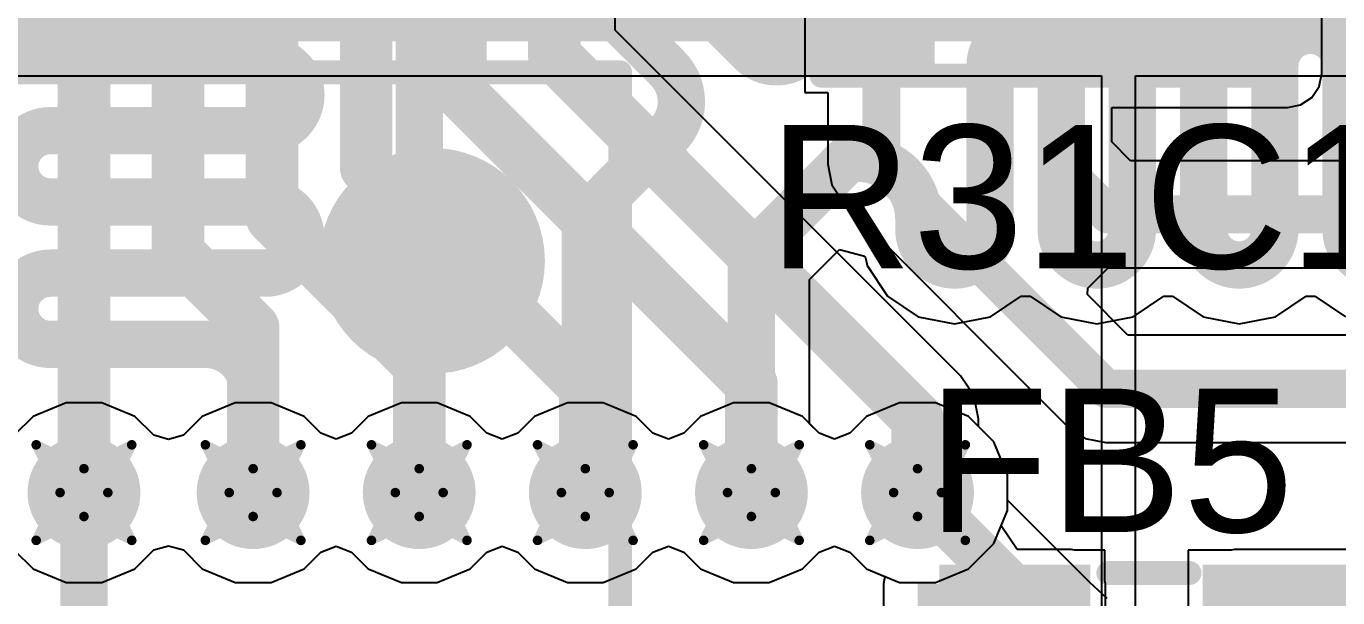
# Model space of a CAD drawing. Header units: inches. Extents: x -3 to 289, y -11 to 89.
# Drawn here: x 77.92 to 84.89, y 28.95 to 31.98 of the extents above; entities that cross this region are included whole.
import ezdxf

# ---------------------------------------------------------------- set-up
doc = ezdxf.new("R2010")
doc.units = ezdxf.units.IN
for name, color, linetype in [('Bottom Layer', 5, 'Continuous'), ('Drill Drawing', 1, 'Continuous'), ('Layer 1', 16, 'Continuous'), ('Layer 2', 76, 'Continuous'), ('Top Layer', 1, 'Continuous'), ('Top Overlay', 2, 'Continuous'), ('Top Paste', 8, 'Continuous'), ('Top Solder', 216, 'Continuous'), ('Via Holes', 16, 'Continuous')]:
    doc.layers.add(name, color=color, linetype=linetype)
doc.styles.add('Arial', font='', dxfattribs={"height": 0.2})
doc.styles.get('Arial').set_extended_font_data('Arial')

# ---------------------------------------------------------------- blocks, each defined once
blk = doc.blocks.new('48_TSOP_I_9')
at = {"layer": 'Top Overlay', "const_width": 0.127}
for points in [[(8.35, 6.1), (-8.35, 6.1)], [(-8.35, -6.1), (-8.35, 6.1)]]:
    blk.add_lwpolyline(points, dxfattribs=at)
at = {"layer": 'Top Overlay'}
for points, const_width in [([(-8.3818, 6.1, 1), (-8.3183, 6.1, 1)], 0.0635), ([(-8.3818, 6.1, 1), (-8.3183, 6.1, 1)], 0.0635), ([(-7.5008, 5.4, 1), (-7.2008, 5.4, 1)], 0.3), ([(-7.4957, 5.4, 1), (-7.1957, 5.4, 1)], 0.3), ([(-7.4982, 4.7999, 1), (-7.1982, 4.7999, 1)], 0.3), ([(-7.4982, 4.7999, 1), (-7.1982, 4.7999, 1)], 0.3)]:
    blk.add_lwpolyline(points, format="xyb", close=True, dxfattribs=dict(at, const_width=const_width))
at = {"layer": 'Top Overlay', "const_width": 0.6}
for points in [[(-7.3482, 4.7999, -0.995777), (-7.3508, 5.4)], [(-7.3457, 5.4, -0.995777), (-7.3482, 4.7999)]]:
    blk.add_lwpolyline(points, format="xyb", dxfattribs=at)
blk = doc.blocks.new('R___0402_37')
at = {"layer": 'Top Layer'}
for points in [[(-0.6985, -0.3175), (-0.6985, 0.3175), (-0.2413, 0.3175), (-0.2413, -0.3175)], [(0.2413, -0.3175), (0.2413, 0.3175), (0.6985, 0.3175), (0.6985, -0.3175)]]:
    blk.add_hatch(color=1, dxfattribs=at).paths.add_polyline_path(points)
at = {"layer": 'Top Paste'}
for points in [[(-0.6985, -0.3175), (-0.6985, 0.3175), (-0.2413, 0.3175), (-0.2413, -0.3175)], [(0.2413, -0.3175), (0.2413, 0.3175), (0.6985, 0.3175), (0.6985, -0.3175)]]:
    blk.add_hatch(color=8, dxfattribs=at).paths.add_polyline_path(points)
at = {"layer": 'Top Solder'}
for points in [[(-0.7535, -0.3725), (-0.7535, 0.3725), (-0.1863, 0.3725), (-0.1863, -0.3725)], [(0.1863, -0.3725), (0.1863, 0.3725), (0.7535, 0.3725), (0.7535, -0.3725)]]:
    blk.add_hatch(color=216, dxfattribs=at).paths.add_polyline_path(points)
at = {"layer": 'Top Overlay'}
for points, const_width in [([(0.7874, 0.4064), (-0.7874, 0.4064)], 0.127), ([(-0.7874, 0.4064), (-0.7874, -0.4064)], 0.127), ([(0.7874, 0.4064), (0.7874, -0.4064)], 0.127), ([(0.7874, -0.4064), (-0.7874, -0.4064)], 0.127), ([(0.8128, -0.4318), (-0.8128, -0.4318)], 0.00323)]:
    blk.add_lwpolyline(points, dxfattribs=dict(at, const_width=const_width))
for points, const_width in [([(-0.8191, 0.4064, 1), (-0.7556, 0.4064, 1)], 0.0635), ([(-0.8191, 0.4064, 1), (-0.7556, 0.4064, 1)], 0.0635), ([(0.7556, 0.4064, 1), (0.8191, 0.4064, 1)], 0.0635), ([(0.7556, 0.4064, 1), (0.8191, 0.4064, 1)], 0.0635), ([(-0.8191, -0.4064, 1), (-0.7556, -0.4064, 1)], 0.0635), ([(-0.8191, -0.4064, 1), (-0.7556, -0.4064, 1)], 0.0635), ([(0.7556, -0.4064, 1), (0.8191, -0.4064, 1)], 0.0635), ([(0.7556, -0.4064, 1), (0.8191, -0.4064, 1)], 0.0635), ([(-0.8136, -0.4318, 1), (-0.812, -0.4318, 1)], 0.00161), ([(0.812, -0.4318, 1), (0.8136, -0.4318, 1)], 0.00161)]:
    blk.add_lwpolyline(points, format="xyb", close=True, dxfattribs=dict(at, const_width=const_width))
blk = doc.blocks.new('IND_0603__1608_M_______89')
at = {"layer": 'Top Layer'}
for points in [[(-1, 0.4), (-0.4, 0.4), (-0.4, -0.4), (-1, -0.4)], [(0.4, 0.4), (1, 0.4), (1, -0.4), (0.4, -0.4)]]:
    blk.add_hatch(color=1, dxfattribs=at).paths.add_polyline_path(points)
at = {"layer": 'Top Paste'}
for points in [[(-1, 0.4), (-0.4, 0.4), (-0.4, -0.4), (-1, -0.4)], [(0.4, 0.4), (1, 0.4), (1, -0.4), (0.4, -0.4)]]:
    blk.add_hatch(color=8, dxfattribs=at).paths.add_polyline_path(points)
at = {"layer": 'Top Solder'}
for points in [[(-1.1016, 0.5016), (-0.2984, 0.5016), (-0.2984, -0.5016), (-1.1016, -0.5016)], [(0.2984, 0.5016), (1.1016, 0.5016), (1.1016, -0.5016), (0.2984, -0.5016)]]:
    blk.add_hatch(color=216, dxfattribs=at).paths.add_polyline_path(points)
at = {"layer": 'Top Overlay', "const_width": 0.127}
for points in [[(-0.2032, 0.4572), (0.2286, 0.4572)], [(-0.2032, -0.4572), (0.2286, -0.4572)]]:
    blk.add_lwpolyline(points, dxfattribs=at)
at = {"layer": 'Top Overlay', "const_width": 0.0635}
for points in [[(-0.2349, 0.4572, 1), (-0.1714, 0.4572, 1)], [(0.1968, 0.4572, 1), (0.2604, 0.4572, 1)], [(-0.2349, -0.4572, 1), (-0.1714, -0.4572, 1)], [(0.1968, -0.4572, 1), (0.2604, -0.4572, 1)]]:
    blk.add_lwpolyline(points, format="xyb", close=True, dxfattribs=at)
blk = doc.blocks.new('C___0402_136')
at = {"layer": 'Top Layer'}
for points in [[(-0.6985, -0.3175), (-0.6985, 0.3175), (-0.2413, 0.3175), (-0.2413, -0.3175)], [(0.2413, -0.3175), (0.2413, 0.3175), (0.6985, 0.3175), (0.6985, -0.3175)]]:
    blk.add_hatch(color=1, dxfattribs=at).paths.add_polyline_path(points)
at = {"layer": 'Top Paste'}
for points in [[(-0.6985, -0.3175), (-0.6985, 0.3175), (-0.2413, 0.3175), (-0.2413, -0.3175)], [(0.2413, -0.3175), (0.2413, 0.3175), (0.6985, 0.3175), (0.6985, -0.3175)]]:
    blk.add_hatch(color=8, dxfattribs=at).paths.add_polyline_path(points)
at = {"layer": 'Top Solder'}
for points in [[(-0.7585, -0.3775), (-0.7585, 0.3775), (-0.1813, 0.3775), (-0.1813, -0.3775)], [(0.1813, -0.3775), (0.1813, 0.3775), (0.7585, 0.3775), (0.7585, -0.3775)]]:
    blk.add_hatch(color=216, dxfattribs=at).paths.add_polyline_path(points)
at = {"layer": 'Top Overlay', "const_width": 0.127}
for points in [[(-0.2794, 0.4064), (-0.7874, 0.4064)], [(-0.7874, 0.4064), (-0.7874, -0.4064)], [(0.7874, 0.4064), (0.2794, 0.4064)], [(0.7874, 0.4064), (0.7874, -0.4064)], [(-0.2794, -0.4064), (-0.7874, -0.4064)], [(0.7874, -0.4064), (0.2794, -0.4064)]]:
    blk.add_lwpolyline(points, dxfattribs=at)
at = {"layer": 'Top Overlay', "const_width": 0.0635}
for points in [[(-0.8191, 0.4064, 1), (-0.7556, 0.4064, 1)], [(-0.8191, 0.4064, 1), (-0.7556, 0.4064, 1)], [(-0.3111, 0.4064, 1), (-0.2477, 0.4064, 1)], [(0.2477, 0.4064, 1), (0.3111, 0.4064, 1)], [(0.7556, 0.4064, 1), (0.8191, 0.4064, 1)], [(0.7556, 0.4064, 1), (0.8191, 0.4064, 1)], [(-0.8191, -0.4064, 1), (-0.7556, -0.4064, 1)], [(-0.8191, -0.4064, 1), (-0.7556, -0.4064, 1)], [(-0.3111, -0.4064, 1), (-0.2477, -0.4064, 1)], [(0.2477, -0.4064, 1), (0.3111, -0.4064, 1)], [(0.7556, -0.4064, 1), (0.8191, -0.4064, 1)], [(0.7556, -0.4064, 1), (0.8191, -0.4064, 1)]]:
    blk.add_lwpolyline(points, format="xyb", close=True, dxfattribs=at)

msp = doc.modelspace()

# ---------------------------------------------------------------- hatches: boundary and pattern name
at = {"layer": 'Bottom Layer'}
h = msp.add_hatch(color=5, dxfattribs=at)
edge = h.paths.add_edge_path()
edge.add_arc((78.2274, 29.5045), 0.3, 0, 360)
h = msp.add_hatch(color=5, dxfattribs=at)
edge = h.paths.add_edge_path()
edge.add_arc((79.1265, 29.5045), 0.3, 0, 360)
h = msp.add_hatch(color=5, dxfattribs=at)
edge = h.paths.add_edge_path()
edge.add_arc((80.0095, 29.5045), 0.3, 0, 360)
h = msp.add_hatch(color=5, dxfattribs=at)
edge = h.paths.add_edge_path()
edge.add_arc((80.8924, 29.5045), 0.3, 0, 360)
h = msp.add_hatch(color=5, dxfattribs=at)
edge = h.paths.add_edge_path()
edge.add_arc((81.7753, 29.5045), 0.3, 0, 360)
h = msp.add_hatch(color=5, dxfattribs=at)
edge = h.paths.add_edge_path()
edge.add_arc((82.6583, 29.5045), 0.3, 0, 360)
at = {"layer": 'Layer 1'}
h = msp.add_hatch(color=16, dxfattribs=at)
edge = h.paths.add_edge_path()
edge.add_arc((78.2274, 29.5045), 0.3, 0, 360)
h = msp.add_hatch(color=16, dxfattribs=at)
edge = h.paths.add_edge_path()
edge.add_arc((79.1265, 29.5045), 0.3, 0, 360)
h = msp.add_hatch(color=16, dxfattribs=at)
edge = h.paths.add_edge_path()
edge.add_arc((80.0095, 29.5045), 0.3, 0, 360)
h = msp.add_hatch(color=16, dxfattribs=at)
edge = h.paths.add_edge_path()
edge.add_arc((80.8924, 29.5045), 0.3, 0, 360)
h = msp.add_hatch(color=16, dxfattribs=at)
edge = h.paths.add_edge_path()
edge.add_arc((81.7753, 29.5045), 0.3, 0, 360)
h = msp.add_hatch(color=16, dxfattribs=at)
edge = h.paths.add_edge_path()
edge.add_arc((82.6583, 29.5045), 0.3, 0, 360)
at = {"layer": 'Layer 2'}
h = msp.add_hatch(color=76, dxfattribs=at)
edge = h.paths.add_edge_path()
edge.add_arc((78.2274, 29.5045), 0.3, 0, 360)
h = msp.add_hatch(color=76, dxfattribs=at)
edge = h.paths.add_edge_path()
edge.add_arc((79.1265, 29.5045), 0.3, 0, 360)
h = msp.add_hatch(color=76, dxfattribs=at)
edge = h.paths.add_edge_path()
edge.add_arc((80.0095, 29.5045), 0.3, 0, 360)
h = msp.add_hatch(color=76, dxfattribs=at)
edge = h.paths.add_edge_path()
edge.add_arc((80.8924, 29.5045), 0.3, 0, 360)
h = msp.add_hatch(color=76, dxfattribs=at)
edge = h.paths.add_edge_path()
edge.add_arc((81.7753, 29.5045), 0.3, 0, 360)
h = msp.add_hatch(color=76, dxfattribs=at)
edge = h.paths.add_edge_path()
edge.add_arc((82.6583, 29.5045), 0.3, 0, 360)
at = {"layer": 'Top Layer'}
for points in [[(83.1768, 31.7322), (84.6255, 31.7322), (84.6255, 35.605), (83.1768, 35.605)], [(82.6583, 26.7096), (83.4755, 26.7096), (83.4755, 29.0201), (82.6583, 29.0201)], [(85.6743, 29.0201), (84.343, 29.0201), (84.343, 28.2137), (85.6743, 28.2137)]]:
    msp.add_hatch(color=1, dxfattribs=at).paths.add_polyline_path(points)
h = msp.add_hatch(color=1, dxfattribs=at)
edge = h.paths.add_edge_path()
edge.add_arc((78.2274, 29.5045), 0.3, 0, 360)
h = msp.add_hatch(color=1, dxfattribs=at)
edge = h.paths.add_edge_path()
edge.add_arc((79.1265, 29.5045), 0.3, 0, 360)
h = msp.add_hatch(color=1, dxfattribs=at)
edge = h.paths.add_edge_path()
edge.add_arc((80.0095, 29.5045), 0.3, 0, 360)
h = msp.add_hatch(color=1, dxfattribs=at)
edge = h.paths.add_edge_path()
edge.add_arc((80.8924, 29.5045), 0.3, 0, 360)
h = msp.add_hatch(color=1, dxfattribs=at)
edge = h.paths.add_edge_path()
edge.add_arc((81.7753, 29.5045), 0.3, 0, 360)
h = msp.add_hatch(color=1, dxfattribs=at)
edge = h.paths.add_edge_path()
edge.add_arc((82.6583, 29.5045), 0.3, 0, 360)
at = {"layer": 'Via Holes'}
h = msp.add_hatch(color=7, dxfattribs=at)
edge = h.paths.add_edge_path()
edge.add_arc((78.2274, 29.5045), 0.15, 0, 360)
h = msp.add_hatch(color=7, dxfattribs=at)
edge = h.paths.add_edge_path()
edge.add_arc((79.1265, 29.5045), 0.15, 0, 360)
h = msp.add_hatch(color=7, dxfattribs=at)
edge = h.paths.add_edge_path()
edge.add_arc((80.0095, 29.5045), 0.15, 0, 360)
h = msp.add_hatch(color=7, dxfattribs=at)
edge = h.paths.add_edge_path()
edge.add_arc((80.8924, 29.5045), 0.15, 0, 360)
h = msp.add_hatch(color=7, dxfattribs=at)
edge = h.paths.add_edge_path()
edge.add_arc((81.7753, 29.5045), 0.15, 0, 360)
h = msp.add_hatch(color=7, dxfattribs=at)
edge = h.paths.add_edge_path()
edge.add_arc((82.6583, 29.5045), 0.15, 0, 360)

# ---------------------------------------------------------------- linework, layer by layer
at = {"layer": 'Bottom Layer'}
for p, q in [((67.0581, 31.7191), (83.6361, 31.7191)), ((83.6361, 31.7191), (83.6361, 22.182)), ((83.8174, 22.182), (83.8174, 31.7191)), ((83.8174, 31.7191), (85.1567, 31.7191)), ((78.1324, 29.9823), (77.9568, 29.9095)), ((78.3224, 29.9823), (78.1324, 29.9823)), ((78.4981, 29.9095), (78.3224, 29.9823)), ((79.0315, 29.9823), (78.8559, 29.9095)), ((79.2216, 29.9823), (79.0315, 29.9823)), ((79.3972, 29.9095), (79.2216, 29.9823)), ((79.9144, 29.9823), (79.7388, 29.9095)), ((80.1045, 29.9823), (79.9144, 29.9823)), ((80.2801, 29.9095), (80.1045, 29.9823)), ((80.7974, 29.9823), (80.6218, 29.9095)), ((80.9874, 29.9823), (80.7974, 29.9823)), ((81.1631, 29.9095), (80.9874, 29.9823)), ((81.6803, 29.9823), (81.5047, 29.9095)), ((81.8704, 29.9823), (81.6803, 29.9823)), ((82.046, 29.9095), (81.8704, 29.9823)), ((82.5632, 29.9823), (82.3876, 29.9095)), ((82.7533, 29.9823), (82.5632, 29.9823)), ((82.9289, 29.9095), (82.7533, 29.9823)), ((77.9568, 29.9095), (77.8568, 29.8095)), ((78.5982, 29.8094), (78.4981, 29.9095)), ((78.8559, 29.9095), (78.7557, 29.8094)), ((79.4859, 29.8208), (79.3972, 29.9095)), ((79.7388, 29.9095), (79.6501, 29.8208)), ((80.3688, 29.8208), (80.2801, 29.9095)), ((80.6218, 29.9095), (80.5331, 29.8208)), ((81.2517, 29.8208), (81.1631, 29.9095)), ((81.5047, 29.9095), (81.416, 29.8208)), ((82.1347, 29.8208), (82.046, 29.9095)), ((82.3876, 29.9095), (82.2989, 29.8208)), ((83.0633, 29.7751), (82.9289, 29.9095)), ((78.677, 29.7875), (78.5982, 29.8094)), ((78.7557, 29.8094), (78.677, 29.7875)), ((79.568, 29.7892), (79.4859, 29.8208)), ((79.6501, 29.8208), (79.568, 29.7892)), ((80.4509, 29.7892), (80.3688, 29.8208)), ((80.5331, 29.8208), (80.4509, 29.7892)), ((81.3339, 29.7892), (81.2517, 29.8208)), ((81.416, 29.8208), (81.3339, 29.7892)), ((82.2168, 29.7892), (82.1347, 29.8208)), ((82.2989, 29.8208), (82.2168, 29.7892)), ((83.1361, 29.5995), (83.0633, 29.7751)), ((83.1361, 29.4094), (83.1361, 29.5995)), ((83.0633, 29.2338), (83.1361, 29.4094)), ((78.5982, 29.1996), (78.677, 29.2214)), ((78.677, 29.2214), (78.7557, 29.1996)), ((79.4859, 29.1881), (79.568, 29.2198)), ((79.568, 29.2198), (79.6501, 29.1881)), ((80.3688, 29.1881), (80.4509, 29.2198)), ((80.4509, 29.2198), (80.5331, 29.1881)), ((81.2517, 29.1881), (81.3339, 29.2198)), ((81.3339, 29.2198), (81.416, 29.1881)), ((82.1347, 29.1881), (82.2168, 29.2198)), ((82.2168, 29.2198), (82.2989, 29.1881)), ((82.9289, 29.0994), (83.0633, 29.2338)), ((77.8568, 29.1994), (77.9568, 29.0994)), ((78.4981, 29.0994), (78.5982, 29.1996)), ((78.7557, 29.1996), (78.8559, 29.0994)), ((79.3972, 29.0994), (79.4859, 29.1881)), ((79.6501, 29.1881), (79.7388, 29.0994)), ((80.2801, 29.0994), (80.3688, 29.1881)), ((80.5331, 29.1881), (80.6218, 29.0994)), ((81.1631, 29.0994), (81.2517, 29.1881)), ((81.416, 29.1881), (81.5047, 29.0994)), ((82.046, 29.0994), (82.1347, 29.1881)), ((82.2989, 29.1881), (82.3876, 29.0994)), ((77.9568, 29.0994), (78.1324, 29.0267)), ((78.3224, 29.0267), (78.4981, 29.0994)), ((78.8559, 29.0994), (79.0315, 29.0267)), ((79.2216, 29.0267), (79.3972, 29.0994)), ((79.7388, 29.0994), (79.9144, 29.0267)), ((80.1045, 29.0267), (80.2801, 29.0994)), ((80.6218, 29.0994), (80.7974, 29.0267)), ((80.9874, 29.0267), (81.1631, 29.0994)), ((81.5047, 29.0994), (81.6803, 29.0267)), ((81.8704, 29.0267), (82.046, 29.0994)), ((82.3876, 29.0994), (82.5632, 29.0267)), ((82.7533, 29.0267), (82.9289, 29.0994)), ((78.1324, 29.0267), (78.3224, 29.0267)), ((79.0315, 29.0267), (79.2216, 29.0267)), ((79.9144, 29.0267), (80.1045, 29.0267)), ((80.7974, 29.0267), (80.9874, 29.0267)), ((81.6803, 29.0267), (81.8704, 29.0267)), ((82.5632, 29.0267), (82.7533, 29.0267))]:
    msp.add_line(p, q, dxfattribs=at)
at = {"layer": 'Bottom Layer', "const_width": 0.254}
msp.add_lwpolyline([(65.4948, 32.0299), (85.2854, 32.0299)], dxfattribs=at)
at = {"layer": 'Drill Drawing', "const_width": 0.0508}
for points in [[(77.9734, 29.7585), (78.2274, 29.6315)], [(77.9734, 29.7585), (78.1004, 29.5045)], [(78.2274, 29.6315), (78.4814, 29.7585)], [(78.3544, 29.5045), (78.4814, 29.7585)], [(78.8725, 29.7585), (79.1265, 29.6315)], [(78.8725, 29.7585), (78.9995, 29.5045)], [(79.1265, 29.6315), (79.3805, 29.7585)], [(79.2535, 29.5045), (79.3805, 29.7585)], [(79.7555, 29.7585), (80.0095, 29.6315)], [(79.7555, 29.7585), (79.8825, 29.5045)], [(80.0095, 29.6315), (80.2635, 29.7585)], [(80.1365, 29.5045), (80.2635, 29.7585)], [(80.6384, 29.7585), (80.8924, 29.6315)], [(80.6384, 29.7585), (80.7654, 29.5045)], [(80.8924, 29.6315), (81.1464, 29.7585)], [(81.0194, 29.5045), (81.1464, 29.7585)], [(81.5213, 29.7585), (81.7753, 29.6315)], [(81.5213, 29.7585), (81.6483, 29.5045)], [(81.7753, 29.6315), (82.0293, 29.7585)], [(81.9023, 29.5045), (82.0293, 29.7585)], [(82.4043, 29.7585), (82.6583, 29.6315)], [(82.4043, 29.7585), (82.5313, 29.5045)], [(82.6583, 29.6315), (82.9123, 29.7585)], [(82.7853, 29.5045), (82.9123, 29.7585)], [(77.9734, 29.2505), (78.1004, 29.5045)], [(78.3544, 29.5045), (78.4814, 29.2505)], [(78.8725, 29.2505), (78.9995, 29.5045)], [(79.2535, 29.5045), (79.3805, 29.2505)], [(79.7555, 29.2505), (79.8825, 29.5045)], [(80.1365, 29.5045), (80.2635, 29.2505)], [(80.6384, 29.2505), (80.7654, 29.5045)], [(81.0194, 29.5045), (81.1464, 29.2505)], [(81.5213, 29.2505), (81.6483, 29.5045)], [(81.9023, 29.5045), (82.0293, 29.2505)], [(82.4043, 29.2505), (82.5313, 29.5045)], [(82.7853, 29.5045), (82.9123, 29.2505)], [(77.9734, 29.2505), (78.2274, 29.3775)], [(78.2274, 29.3775), (78.4814, 29.2505)], [(78.8725, 29.2505), (79.1265, 29.3775)], [(79.1265, 29.3775), (79.3805, 29.2505)], [(79.7555, 29.2505), (80.0095, 29.3775)], [(80.0095, 29.3775), (80.2635, 29.2505)], [(80.6384, 29.2505), (80.8924, 29.3775)], [(80.8924, 29.3775), (81.1464, 29.2505)], [(81.5213, 29.2505), (81.7753, 29.3775)], [(81.7753, 29.3775), (82.0293, 29.2505)], [(82.4043, 29.2505), (82.6583, 29.3775)], [(82.6583, 29.3775), (82.9123, 29.2505)]]:
    msp.add_lwpolyline(points, dxfattribs=at)
at = {"layer": 'Drill Drawing', "const_width": 0.0254}
for points in [[(77.9607, 29.7585, 1), (77.9861, 29.7585, 1)], [(77.9607, 29.7585, 1), (77.9861, 29.7585, 1)], [(78.4687, 29.7585, 1), (78.4941, 29.7585, 1)], [(78.4687, 29.7585, 1), (78.4941, 29.7585, 1)], [(78.8598, 29.7585, 1), (78.8852, 29.7585, 1)], [(78.8598, 29.7585, 1), (78.8852, 29.7585, 1)], [(79.3678, 29.7585, 1), (79.3932, 29.7585, 1)], [(79.3678, 29.7585, 1), (79.3932, 29.7585, 1)], [(79.7428, 29.7585, 1), (79.7682, 29.7585, 1)], [(79.7428, 29.7585, 1), (79.7682, 29.7585, 1)], [(80.2508, 29.7585, 1), (80.2762, 29.7585, 1)], [(80.2508, 29.7585, 1), (80.2762, 29.7585, 1)], [(80.6257, 29.7585, 1), (80.6511, 29.7585, 1)], [(80.6257, 29.7585, 1), (80.6511, 29.7585, 1)], [(81.1337, 29.7585, 1), (81.1591, 29.7585, 1)], [(81.1337, 29.7585, 1), (81.1591, 29.7585, 1)], [(81.5086, 29.7585, 1), (81.534, 29.7585, 1)], [(81.5086, 29.7585, 1), (81.534, 29.7585, 1)], [(82.0166, 29.7585, 1), (82.042, 29.7585, 1)], [(82.0166, 29.7585, 1), (82.042, 29.7585, 1)], [(82.3916, 29.7585, 1), (82.417, 29.7585, 1)], [(82.3916, 29.7585, 1), (82.417, 29.7585, 1)], [(82.8996, 29.7585, 1), (82.925, 29.7585, 1)], [(82.8996, 29.7585, 1), (82.925, 29.7585, 1)], [(78.2147, 29.6315, 1), (78.2401, 29.6315, 1)], [(78.2147, 29.6315, 1), (78.2401, 29.6315, 1)], [(79.1138, 29.6315, 1), (79.1392, 29.6315, 1)], [(79.1138, 29.6315, 1), (79.1392, 29.6315, 1)], [(79.9968, 29.6315, 1), (80.0222, 29.6315, 1)], [(79.9968, 29.6315, 1), (80.0222, 29.6315, 1)], [(80.8797, 29.6315, 1), (80.9051, 29.6315, 1)], [(80.8797, 29.6315, 1), (80.9051, 29.6315, 1)], [(81.7626, 29.6315, 1), (81.788, 29.6315, 1)], [(81.7626, 29.6315, 1), (81.788, 29.6315, 1)], [(82.6456, 29.6315, 1), (82.671, 29.6315, 1)], [(82.6456, 29.6315, 1), (82.671, 29.6315, 1)], [(78.0877, 29.5045, 1), (78.1131, 29.5045, 1)], [(78.0877, 29.5045, 1), (78.1131, 29.5045, 1)], [(78.3417, 29.5045, 1), (78.3671, 29.5045, 1)], [(78.3417, 29.5045, 1), (78.3671, 29.5045, 1)], [(78.9868, 29.5045, 1), (79.0122, 29.5045, 1)], [(78.9868, 29.5045, 1), (79.0122, 29.5045, 1)], [(79.2408, 29.5045, 1), (79.2662, 29.5045, 1)], [(79.2408, 29.5045, 1), (79.2662, 29.5045, 1)], [(79.8698, 29.5045, 1), (79.8952, 29.5045, 1)], [(79.8698, 29.5045, 1), (79.8952, 29.5045, 1)], [(80.1238, 29.5045, 1), (80.1492, 29.5045, 1)], [(80.1238, 29.5045, 1), (80.1492, 29.5045, 1)], [(80.7527, 29.5045, 1), (80.7781, 29.5045, 1)], [(80.7527, 29.5045, 1), (80.7781, 29.5045, 1)], [(81.0067, 29.5045, 1), (81.0321, 29.5045, 1)], [(81.0067, 29.5045, 1), (81.0321, 29.5045, 1)], [(81.6356, 29.5045, 1), (81.661, 29.5045, 1)], [(81.6356, 29.5045, 1), (81.661, 29.5045, 1)], [(81.8896, 29.5045, 1), (81.915, 29.5045, 1)], [(81.8896, 29.5045, 1), (81.915, 29.5045, 1)], [(82.5186, 29.5045, 1), (82.544, 29.5045, 1)], [(82.5186, 29.5045, 1), (82.544, 29.5045, 1)], [(82.7726, 29.5045, 1), (82.798, 29.5045, 1)], [(82.7726, 29.5045, 1), (82.798, 29.5045, 1)], [(78.2147, 29.3775, 1), (78.2401, 29.3775, 1)], [(78.2147, 29.3775, 1), (78.2401, 29.3775, 1)], [(79.1138, 29.3775, 1), (79.1392, 29.3775, 1)], [(79.1138, 29.3775, 1), (79.1392, 29.3775, 1)], [(79.9968, 29.3775, 1), (80.0222, 29.3775, 1)], [(79.9968, 29.3775, 1), (80.0222, 29.3775, 1)], [(80.8797, 29.3775, 1), (80.9051, 29.3775, 1)], [(80.8797, 29.3775, 1), (80.9051, 29.3775, 1)], [(81.7626, 29.3775, 1), (81.788, 29.3775, 1)], [(81.7626, 29.3775, 1), (81.788, 29.3775, 1)], [(82.6456, 29.3775, 1), (82.671, 29.3775, 1)], [(82.6456, 29.3775, 1), (82.671, 29.3775, 1)], [(77.9607, 29.2505, 1), (77.9861, 29.2505, 1)], [(77.9607, 29.2505, 1), (77.9861, 29.2505, 1)], [(78.4687, 29.2505, 1), (78.4941, 29.2505, 1)], [(78.4687, 29.2505, 1), (78.4941, 29.2505, 1)], [(78.8598, 29.2505, 1), (78.8852, 29.2505, 1)], [(78.8598, 29.2505, 1), (78.8852, 29.2505, 1)], [(79.3678, 29.2505, 1), (79.3932, 29.2505, 1)], [(79.3678, 29.2505, 1), (79.3932, 29.2505, 1)], [(79.7428, 29.2505, 1), (79.7682, 29.2505, 1)], [(79.7428, 29.2505, 1), (79.7682, 29.2505, 1)], [(80.2508, 29.2505, 1), (80.2762, 29.2505, 1)], [(80.2508, 29.2505, 1), (80.2762, 29.2505, 1)], [(80.6257, 29.2505, 1), (80.6511, 29.2505, 1)], [(80.6257, 29.2505, 1), (80.6511, 29.2505, 1)], [(81.1337, 29.2505, 1), (81.1591, 29.2505, 1)], [(81.1337, 29.2505, 1), (81.1591, 29.2505, 1)], [(81.5086, 29.2505, 1), (81.534, 29.2505, 1)], [(81.5086, 29.2505, 1), (81.534, 29.2505, 1)], [(82.0166, 29.2505, 1), (82.042, 29.2505, 1)], [(82.0166, 29.2505, 1), (82.042, 29.2505, 1)], [(82.3916, 29.2505, 1), (82.417, 29.2505, 1)], [(82.3916, 29.2505, 1), (82.417, 29.2505, 1)], [(82.8996, 29.2505, 1), (82.925, 29.2505, 1)], [(82.8996, 29.2505, 1), (82.925, 29.2505, 1)]]:
    msp.add_lwpolyline(points, format="xyb", close=True, dxfattribs=at)
at = {"layer": 'Layer 1'}
for p, q in [((82.0848, 30.6367), (82.2439, 30.7957)), ((82.2439, 30.7957), (82.3716, 30.7626)), ((82.3716, 30.7626), (82.3817, 30.7539)), ((82.3817, 30.7539), (82.3903, 30.7107)), ((82.3903, 30.7107), (82.4992, 30.5477)), ((82.0848, 29.8707), (82.0848, 30.6367)), ((82.4992, 30.5477), (82.6622, 30.4388)), ((83.0467, 30.4388), (83.2097, 30.5477)), ((83.2097, 30.5477), (83.2561, 30.5477)), ((83.2561, 30.5477), (83.4191, 30.4388)), ((83.8036, 30.4388), (83.9666, 30.5477)), ((83.9666, 30.5477), (84.013, 30.5477)), ((84.013, 30.5477), (84.176, 30.4388)), ((84.5605, 30.4388), (84.7235, 30.5477)), ((84.7235, 30.5477), (84.7699, 30.5477)), ((84.7699, 30.5477), (84.9329, 30.4388)), ((82.6622, 30.4388), (82.8544, 30.4006)), ((82.8544, 30.4006), (83.0467, 30.4388)), ((83.4191, 30.4388), (83.6113, 30.4006)), ((83.6113, 30.4006), (83.8036, 30.4388)), ((84.176, 30.4388), (84.3683, 30.4006)), ((84.3683, 30.4006), (84.5605, 30.4388)), ((82.5632, 29.9823), (82.3876, 29.9095)), ((82.7533, 29.9823), (82.5632, 29.9823)), ((82.9289, 29.9095), (82.7533, 29.9823)), ((82.3876, 29.9095), (82.2989, 29.8208)), ((83.0633, 29.7751), (82.9289, 29.9095)), ((82.1347, 29.8208), (82.0848, 29.8707)), ((82.2168, 29.7892), (82.1347, 29.8208)), ((82.2989, 29.8208), (82.2168, 29.7892)), ((83.1361, 29.5995), (83.0633, 29.7751)), ((83.1361, 29.4643), (83.1361, 29.5995)), ((83.3059, 29.2945), (83.1361, 29.4643)), ((83.574, 29.0264), (83.3059, 29.2945)), ((83.3059, 29.2945), (83.3059, 29.2945)), ((83.6659, 28.9415), (83.574, 29.0264))]:
    msp.add_line(p, q, dxfattribs=at)
at = {"layer": 'Layer 1', "const_width": 0.2515}
for points in [[(80.0095, 29.5045), (80.0095, 33.068)], [(81.2011, 32.4224), (81.7748, 31.8487)], [(80.9335, 32.1548), (81.3293, 31.759)], [(78.0484, 31.8059), (79.1913, 31.8059)], [(83.0437, 30.903), (83.0437, 31.7717)], [(83.4221, 30.903), (83.4221, 31.7717)], [(83.8006, 30.903), (83.8006, 31.7717)], [(84.179, 30.903), (84.179, 31.7717)], [(84.5575, 30.903), (84.5575, 31.7717)], [(84.936, 30.903), (84.936, 31.7717)], [(78.0484, 31.4275), (79.1913, 31.4275)], [(81.2404, 31.3144), (81.3293, 31.4033)], [(80.8924, 30.9664), (81.2404, 31.3144)], [(82.0664, 31.0559), (82.2867, 31.2763)], [(78.0484, 31.049), (79.1913, 31.049)], [(81.7753, 30.7649), (82.0664, 31.0559)], [(80.8924, 29.5045), (80.8924, 30.9664)], [(82.6652, 30.903), (82.6652, 30.9593)], [(81.7753, 29.5045), (81.7753, 30.7649)], [(78.0484, 30.6705), (79.1913, 30.6705)], [(78.0484, 30.2921), (78.8751, 30.2921)], [(79.1265, 29.9149), (79.1265, 30.0406)], [(79.1265, 29.5045), (79.1265, 29.9149)], [(78.2274, 26.3962), (78.2274, 29.5045)], [(82.6583, 29.5045), (83.087, 29.0757)], [(83.087, 29.0757), (83.176, 28.9868)], [(83.1759, 28.9868), (83.4436, 28.7192)]]:
    msp.add_lwpolyline(points, dxfattribs=at)
for points in [[(78.0484, 31.8059, -1), (78.0484, 32.1844)], [(82.0424, 32.1164, -0.414208), (82.0424, 31.8487)], [(83.0437, 31.7717, -1), (83.4221, 31.7717)], [(83.8006, 31.7717, -1), (84.179, 31.7717)], [(84.5575, 31.7717, -1), (84.936, 31.7717)], [(79.1913, 31.8059, -1), (79.1913, 31.4275)], [(82.0424, 31.8487, -0.414214), (81.7748, 31.8487)], [(81.3293, 31.759, -0.414218), (81.3293, 31.4033)], [(78.0484, 31.049, -1), (78.0484, 31.4275)], [(82.2867, 31.2763, -0.464462), (82.6652, 30.9593)], [(79.1913, 31.049, -1), (79.1913, 30.6705)], [(83.0437, 30.903, -1), (82.6652, 30.903)], [(83.8006, 30.903, -1), (83.4221, 30.903)], [(84.5575, 30.903, -1), (84.179, 30.903)], [(85.3144, 30.903, -1), (84.936, 30.903)], [(78.0484, 30.2921, -1), (78.0484, 30.6705)], [(78.8751, 30.2921, -0.414214), (79.1265, 30.0406)]]:
    msp.add_lwpolyline(points, format="xyb", dxfattribs=at)
at = {"layer": 'Layer 1', "const_width": 0.1257}
for points in [[(77.9855, 31.8059, 1), (78.1112, 31.8059, 1)], [(77.9855, 31.8059, 1), (78.1112, 31.8059, 1)], [(79.1284, 31.8059, 1), (79.2542, 31.8059, 1)], [(79.1284, 31.8059, 1), (79.2542, 31.8059, 1)], [(81.7119, 31.8487, 1), (81.8377, 31.8487, 1)], [(81.7119, 31.8487, 1), (81.8377, 31.8487, 1)], [(81.9795, 31.8487, 1), (82.1053, 31.8487, 1)], [(81.9795, 31.8487, 1), (82.1053, 31.8487, 1)], [(81.2665, 31.759, 1), (81.3922, 31.759, 1)], [(81.2665, 31.759, 1), (81.3922, 31.759, 1)], [(82.9808, 31.7717, 1), (83.1065, 31.7717, 1)], [(82.9808, 31.7717, 1), (83.1065, 31.7717, 1)], [(83.3592, 31.7717, 1), (83.485, 31.7717, 1)], [(83.3592, 31.7717, 1), (83.485, 31.7717, 1)], [(83.7377, 31.7717, 1), (83.8634, 31.7717, 1)], [(83.7377, 31.7717, 1), (83.8634, 31.7717, 1)], [(84.1162, 31.7717, 1), (84.2419, 31.7717, 1)], [(84.1162, 31.7717, 1), (84.2419, 31.7717, 1)], [(84.4946, 31.7717, 1), (84.6204, 31.7717, 1)], [(84.4946, 31.7717, 1), (84.6204, 31.7717, 1)], [(84.8731, 31.7717, 1), (84.9988, 31.7717, 1)], [(84.8731, 31.7717, 1), (84.9988, 31.7717, 1)], [(77.9855, 31.4275, 1), (78.1112, 31.4275, 1)], [(77.9855, 31.4275, 1), (78.1112, 31.4275, 1)], [(79.1284, 31.4275, 1), (79.2542, 31.4275, 1)], [(79.1284, 31.4275, 1), (79.2542, 31.4275, 1)], [(81.2665, 31.4033, 1), (81.3922, 31.4033, 1)], [(81.2665, 31.4033, 1), (81.3922, 31.4033, 1)], [(81.1776, 31.3144, 1), (81.3033, 31.3144, 1)], [(81.1776, 31.3144, 1), (81.3033, 31.3144, 1)], [(82.2239, 31.2763, 1), (82.3496, 31.2763, 1)], [(82.2239, 31.2763, 1), (82.3496, 31.2763, 1)], [(77.9855, 31.049, 1), (78.1112, 31.049, 1)], [(77.9855, 31.049, 1), (78.1112, 31.049, 1)], [(79.1284, 31.049, 1), (79.2542, 31.049, 1)], [(79.1284, 31.049, 1), (79.2542, 31.049, 1)], [(82.0035, 31.0559, 1), (82.1292, 31.0559, 1)], [(82.0035, 31.0559, 1), (82.1292, 31.0559, 1)], [(80.8295, 30.9664, 1), (80.9553, 30.9664, 1)], [(80.8295, 30.9664, 1), (80.9553, 30.9664, 1)], [(82.6023, 30.9593, 1), (82.7281, 30.9593, 1)], [(82.6023, 30.9593, 1), (82.7281, 30.9593, 1)], [(82.6023, 30.903, 1), (82.7281, 30.903, 1)], [(82.6023, 30.903, 1), (82.7281, 30.903, 1)], [(82.9808, 30.903, 1), (83.1065, 30.903, 1)], [(82.9808, 30.903, 1), (83.1065, 30.903, 1)], [(83.3592, 30.903, 1), (83.485, 30.903, 1)], [(83.3592, 30.903, 1), (83.485, 30.903, 1)], [(83.7377, 30.903, 1), (83.8634, 30.903, 1)], [(83.7377, 30.903, 1), (83.8634, 30.903, 1)], [(84.1162, 30.903, 1), (84.2419, 30.903, 1)], [(84.1162, 30.903, 1), (84.2419, 30.903, 1)], [(84.4946, 30.903, 1), (84.6204, 30.903, 1)], [(84.4946, 30.903, 1), (84.6204, 30.903, 1)], [(84.8731, 30.903, 1), (84.9988, 30.903, 1)], [(84.8731, 30.903, 1), (84.9988, 30.903, 1)], [(81.7125, 30.7649, 1), (81.8382, 30.7649, 1)], [(81.7125, 30.7649, 1), (81.8382, 30.7649, 1)], [(77.9855, 30.6705, 1), (78.1112, 30.6705, 1)], [(77.9855, 30.6705, 1), (78.1112, 30.6705, 1)], [(79.1284, 30.6705, 1), (79.2542, 30.6705, 1)], [(79.1284, 30.6705, 1), (79.2542, 30.6705, 1)], [(77.9855, 30.2921, 1), (78.1112, 30.2921, 1)], [(77.9855, 30.2921, 1), (78.1112, 30.2921, 1)], [(78.8122, 30.2921, 1), (78.9379, 30.2921, 1)], [(78.8122, 30.2921, 1), (78.9379, 30.2921, 1)], [(79.0637, 30.0406, 1), (79.1894, 30.0406, 1)], [(79.0637, 30.0406, 1), (79.1894, 30.0406, 1)], [(79.0637, 29.9149, 1), (79.1894, 29.9149, 1)], [(79.0637, 29.9149, 1), (79.1894, 29.9149, 1)], [(78.1645, 29.5045, 1), (78.2903, 29.5045, 1)], [(79.0637, 29.5045, 1), (79.1894, 29.5045, 1)], [(79.9466, 29.5045, 1), (80.0723, 29.5045, 1)], [(80.8295, 29.5045, 1), (80.9553, 29.5045, 1)], [(81.7125, 29.5045, 1), (81.8382, 29.5045, 1)], [(82.5954, 29.5045, 1), (82.7211, 29.5045, 1)], [(83.0242, 29.0757, 1), (83.1499, 29.0757, 1)], [(83.0242, 29.0757, 1), (83.1499, 29.0757, 1)], [(83.1131, 28.9868, 1), (83.2388, 28.9868, 1)], [(83.1131, 28.9868, 1), (83.2388, 28.9868, 1)]]:
    msp.add_lwpolyline(points, format="xyb", close=True, dxfattribs=at)
at = {"layer": 'Layer 2'}
for p, q in [((78.1324, 29.9823), (77.9568, 29.9095)), ((78.3224, 29.9823), (78.1324, 29.9823)), ((78.4981, 29.9095), (78.3224, 29.9823)), ((79.0315, 29.9823), (78.8559, 29.9095)), ((79.2216, 29.9823), (79.0315, 29.9823)), ((79.3972, 29.9095), (79.2216, 29.9823)), ((79.9144, 29.9823), (79.7388, 29.9095)), ((80.1045, 29.9823), (79.9144, 29.9823)), ((80.2801, 29.9095), (80.1045, 29.9823)), ((80.7974, 29.9823), (80.6218, 29.9095)), ((80.9874, 29.9823), (80.7974, 29.9823)), ((81.1631, 29.9095), (80.9874, 29.9823)), ((81.6803, 29.9823), (81.5047, 29.9095)), ((81.8704, 29.9823), (81.6803, 29.9823)), ((82.046, 29.9095), (81.8704, 29.9823)), ((82.5632, 29.9823), (82.3876, 29.9095)), ((82.7533, 29.9823), (82.5632, 29.9823)), ((82.9289, 29.9095), (82.7533, 29.9823)), ((77.9568, 29.9095), (77.8568, 29.8095)), ((78.5982, 29.8094), (78.4981, 29.9095)), ((78.8559, 29.9095), (78.7557, 29.8094)), ((79.4859, 29.8208), (79.3972, 29.9095)), ((79.7388, 29.9095), (79.6501, 29.8208)), ((80.3688, 29.8208), (80.2801, 29.9095)), ((80.6218, 29.9095), (80.5331, 29.8208)), ((81.2517, 29.8208), (81.1631, 29.9095)), ((81.5047, 29.9095), (81.416, 29.8208)), ((82.1347, 29.8208), (82.046, 29.9095)), ((82.3876, 29.9095), (82.2989, 29.8208)), ((83.0633, 29.7751), (82.9289, 29.9095)), ((78.677, 29.7875), (78.5982, 29.8094)), ((78.7557, 29.8094), (78.677, 29.7875)), ((79.568, 29.7892), (79.4859, 29.8208)), ((79.6501, 29.8208), (79.568, 29.7892)), ((80.4509, 29.7892), (80.3688, 29.8208)), ((80.5331, 29.8208), (80.4509, 29.7892)), ((81.3339, 29.7892), (81.2517, 29.8208)), ((81.416, 29.8208), (81.3339, 29.7892)), ((82.2168, 29.7892), (82.1347, 29.8208)), ((82.2989, 29.8208), (82.2168, 29.7892)), ((83.1361, 29.5995), (83.0633, 29.7751)), ((83.1361, 29.4094), (83.1361, 29.5995)), ((83.0633, 29.2338), (83.1361, 29.4094)), ((78.5982, 29.1996), (78.677, 29.2214)), ((78.677, 29.2214), (78.7557, 29.1996)), ((79.4859, 29.1881), (79.568, 29.2198)), ((79.568, 29.2198), (79.6501, 29.1881)), ((80.3688, 29.1881), (80.4509, 29.2198)), ((80.4509, 29.2198), (80.5331, 29.1881)), ((81.2517, 29.1881), (81.3339, 29.2198)), ((81.3339, 29.2198), (81.416, 29.1881)), ((82.1347, 29.1881), (82.2168, 29.2198)), ((82.2168, 29.2198), (82.2989, 29.1881)), ((82.9289, 29.0994), (83.0633, 29.2338)), ((77.8568, 29.1994), (77.9568, 29.0994)), ((78.4981, 29.0994), (78.5982, 29.1996)), ((78.7557, 29.1996), (78.8559, 29.0994)), ((79.3972, 29.0994), (79.4859, 29.1881)), ((79.6501, 29.1881), (79.7388, 29.0994)), ((80.2801, 29.0994), (80.3688, 29.1881)), ((80.5331, 29.1881), (80.6218, 29.0994)), ((81.1631, 29.0994), (81.2517, 29.1881)), ((81.416, 29.1881), (81.5047, 29.0994)), ((82.046, 29.0994), (82.1347, 29.1881)), ((82.2989, 29.1881), (82.3876, 29.0994)), ((77.9568, 29.0994), (78.1324, 29.0267)), ((78.3224, 29.0267), (78.4981, 29.0994)), ((78.8559, 29.0994), (79.0315, 29.0267)), ((79.2216, 29.0267), (79.3972, 29.0994)), ((79.7388, 29.0994), (79.9144, 29.0267)), ((80.1045, 29.0267), (80.2801, 29.0994)), ((80.6218, 29.0994), (80.7974, 29.0267)), ((80.9874, 29.0267), (81.1631, 29.0994)), ((81.5047, 29.0994), (81.6803, 29.0267)), ((81.8704, 29.0267), (82.046, 29.0994)), ((82.3876, 29.0994), (82.5632, 29.0267)), ((82.7533, 29.0267), (82.9289, 29.0994)), ((78.1324, 29.0267), (78.3224, 29.0267)), ((79.0315, 29.0267), (79.2216, 29.0267)), ((79.9144, 29.0267), (80.1045, 29.0267)), ((80.7974, 29.0267), (80.9874, 29.0267)), ((81.6803, 29.0267), (81.8704, 29.0267)), ((82.5632, 29.0267), (82.7533, 29.0267))]:
    msp.add_line(p, q, dxfattribs=at)
at = {"layer": 'Top Layer'}
for p, q in [((84.8068, 31.7322), (84.8068, 35.605)), ((81.0512, 31.9614), (81.0512, 33.1376)), ((82.0592, 32.6214), (82.0592, 31.6308)), ((82.8872, 30.1255), (81.0512, 31.9614)), ((84.793, 31.6628), (84.8068, 31.7322)), ((84.7537, 31.604), (84.793, 31.6628)), ((82.0592, 31.6308), (82.1807, 31.6308)), ((82.1807, 31.6308), (82.1807, 31.2495)), ((84.6948, 31.5647), (84.7537, 31.604)), ((83.6902, 31.3676), (83.6902, 31.5509)), ((83.6902, 31.5509), (84.6255, 31.5509)), ((84.6255, 31.5509), (84.6948, 31.5647)), ((83.7899, 31.2679), (83.6902, 31.3676)), ((82.1807, 31.2495), (82.1807, 31.2494)), ((82.1807, 31.2494), (82.2024, 31.1404)), ((86.1569, 31.2679), (83.7899, 31.2679)), ((82.2024, 31.1404), (82.2641, 31.048)), ((82.2641, 31.048), (83.4576, 29.8545)), ((83.5642, 30.5901), (83.6719, 30.6982)), ((83.6719, 30.6982), (86.0389, 30.6982)), ((83.5612, 30.5567), (83.5642, 30.5901)), ((83.777, 30.3408), (83.5612, 30.5567)), ((85.2807, 30.3408), (83.777, 30.3408)), ((82.9573, 30.0205), (82.8872, 30.1255)), ((82.982, 29.8966), (82.9573, 30.0205)), ((82.982, 29.8565), (82.982, 29.8966)), ((83.0633, 29.7751), (82.982, 29.8565)), ((83.4576, 29.8545), (83.4576, 29.8545)), ((83.4576, 29.8545), (83.55, 29.7928)), ((83.1361, 29.5995), (83.0633, 29.7751)), ((83.55, 29.7928), (83.659, 29.7711)), ((83.659, 29.7711), (83.659, 29.7711)), ((83.659, 29.7711), (85.2807, 29.7711)), ((83.1361, 29.4094), (83.1361, 29.5995)), ((83.1025, 29.3284), (83.1361, 29.4094)), ((83.1874, 29.2014), (83.1025, 29.3284)), ((78.5982, 29.1996), (78.677, 29.2214)), ((78.677, 29.2214), (78.7557, 29.1996)), ((79.4859, 29.1881), (79.568, 29.2198)), ((79.568, 29.2198), (79.6501, 29.1881)), ((80.3688, 29.1881), (80.4509, 29.2198)), ((80.4509, 29.2198), (80.5331, 29.1881)), ((81.2517, 29.1881), (81.3339, 29.2198)), ((81.3339, 29.2198), (81.416, 29.1881)), ((82.1347, 29.1881), (82.2168, 29.2198)), ((82.2168, 29.2198), (82.2989, 29.1881)), ((77.8568, 29.1994), (77.9568, 29.0994)), ((78.4981, 29.0994), (78.5982, 29.1996)), ((78.7557, 29.1996), (78.8559, 29.0994)), ((79.3972, 29.0994), (79.4859, 29.1881)), ((79.6501, 29.1881), (79.7388, 29.0994)), ((80.2801, 29.0994), (80.3688, 29.1881)), ((80.5331, 29.1881), (80.6218, 29.0994)), ((81.1631, 29.0994), (81.2517, 29.1881)), ((81.416, 29.1881), (81.5047, 29.0994)), ((82.046, 29.0994), (82.1347, 29.1881)), ((82.2989, 29.1881), (82.3876, 29.0994)), ((83.4755, 29.2014), (83.1874, 29.2014)), ((83.493, 29.1979), (83.4755, 29.2014)), ((83.6533, 29.1979), (83.493, 29.1979)), ((83.6533, 29.0376), (83.6533, 29.1979)), ((84.3255, 29.1979), (84.0977, 29.1979)), ((84.0977, 29.1979), (84.0977, 28.0423)), ((84.343, 29.2014), (84.3255, 29.1979)), ((85.6743, 29.2014), (84.343, 29.2014)), ((77.9568, 29.0994), (78.1324, 29.0267)), ((78.3224, 29.0267), (78.4981, 29.0994)), ((78.8559, 29.0994), (79.0315, 29.0267)), ((79.2216, 29.0267), (79.3972, 29.0994)), ((79.7388, 29.0994), (79.9144, 29.0267)), ((80.1045, 29.0267), (80.2801, 29.0994)), ((80.6218, 29.0994), (80.7974, 29.0267)), ((80.9874, 29.0267), (81.1631, 29.0994)), ((81.5047, 29.0994), (81.6803, 29.0267)), ((81.8704, 29.0267), (82.046, 29.0994)), ((82.3876, 29.0994), (82.4847, 29.0592)), ((78.1324, 29.0267), (78.3224, 29.0267)), ((79.0315, 29.0267), (79.2216, 29.0267)), ((79.9144, 29.0267), (80.1045, 29.0267)), ((80.7974, 29.0267), (80.9874, 29.0267)), ((81.6803, 29.0267), (81.8704, 29.0267)), ((82.4847, 29.0592), (82.477, 29.0201)), ((82.477, 29.0201), (82.477, 26.7096)), ((83.6568, 29.0201), (83.6533, 29.0376)), ((83.6568, 27.2874), (83.6568, 29.0201))]:
    msp.add_line(p, q, dxfattribs=at)
for points, const_width in [([(78.2274, 29.5045), (78.2274, 33.1376)], 0.2794), ([(78.7275, 30.7795), (78.7275, 33.1376)], 0.2794), ([(79.2274, 30.9653), (79.2274, 33.1376)], 0.2794), ([(79.7275, 31.2311), (79.7275, 33.1376)], 0.2794), ([(80.2274, 31.6296), (80.2274, 33.1376)], 0.2794), ([(80.7275, 31.8274), (80.7275, 33.1376)], 0.2794), ([(82.4656, 31.2494), (82.4656, 32.1261)], 0.2032), ([(83.4054, 31.2496), (83.4054, 32.1261)], 0.2032), ([(80.7275, 31.8274), (82.6583, 29.8966)], 0.2794), ([(80.2274, 31.6296), (81.7753, 30.0817)], 0.2794), ([(79.7275, 31.2311), (80.8924, 30.0663)], 0.2794), ([(82.4656, 31.2494), (83.659, 30.056)], 0.2032), ([(83.4054, 31.2496), (83.6719, 30.9831)], 0.2032), ([(79.2274, 30.9653), (80.0095, 30.1833)], 0.2794), ([(83.6719, 30.9831), (86.1569, 30.9831)], 0.2032), ([(78.7275, 30.7795), (79.1265, 30.3805)], 0.2794), ([(79.1265, 29.5045), (79.1265, 30.3805)], 0.2794), ([(80.0095, 29.5045), (80.0095, 30.1833)], 0.2794), ([(80.8924, 29.5045), (80.8924, 30.0663)], 0.2794), ([(81.7753, 29.5045), (81.7753, 30.0817)], 0.2794), ([(83.659, 30.056), (85.6716, 30.056)], 0.2032), ([(82.6583, 29.5045), (82.6583, 29.8966)], 0.2794), ([(79.1265, 29.3775), (79.1265, 29.5045)], 0.2794)]:
    msp.add_lwpolyline(points, dxfattribs=dict(at, const_width=const_width))
for points, const_width in [([(80.6577, 31.8274, 1), (80.7974, 31.8274, 1)], 0.1397), ([(80.6577, 31.8274, 1), (80.7974, 31.8274, 1)], 0.1397), ([(80.1575, 31.6296, 1), (80.2972, 31.6296, 1)], 0.1397), ([(80.1575, 31.6296, 1), (80.2972, 31.6296, 1)], 0.1397), ([(79.6577, 31.2311, 1), (79.7974, 31.2311, 1)], 0.1397), ([(79.6577, 31.2311, 1), (79.7974, 31.2311, 1)], 0.1397), ([(82.4148, 31.2494, 1), (82.5164, 31.2494, 1)], 0.1016), ([(82.4148, 31.2494, 1), (82.5164, 31.2494, 1)], 0.1016), ([(83.3546, 31.2496, 1), (83.4562, 31.2496, 1)], 0.1016), ([(83.3546, 31.2496, 1), (83.4562, 31.2496, 1)], 0.1016), ([(79.1576, 30.9653, 1), (79.2973, 30.9653, 1)], 0.1397), ([(79.1576, 30.9653, 1), (79.2973, 30.9653, 1)], 0.1397), ([(83.6211, 30.9831, 1), (83.7227, 30.9831, 1)], 0.1016), ([(83.6211, 30.9831, 1), (83.7227, 30.9831, 1)], 0.1016), ([(78.6577, 30.7795, 1), (78.7974, 30.7795, 1)], 0.1397), ([(78.6577, 30.7795, 1), (78.7974, 30.7795, 1)], 0.1397), ([(79.0567, 30.3805, 1), (79.1964, 30.3805, 1)], 0.1397), ([(79.0567, 30.3805, 1), (79.1964, 30.3805, 1)], 0.1397), ([(79.9396, 30.1833, 1), (80.0793, 30.1833, 1)], 0.1397), ([(79.9396, 30.1833, 1), (80.0793, 30.1833, 1)], 0.1397), ([(80.8226, 30.0663, 1), (80.9623, 30.0663, 1)], 0.1397), ([(80.8226, 30.0663, 1), (80.9623, 30.0663, 1)], 0.1397), ([(81.7055, 30.0817, 1), (81.8452, 30.0817, 1)], 0.1397), ([(81.7055, 30.0817, 1), (81.8452, 30.0817, 1)], 0.1397), ([(83.6082, 30.056, 1), (83.7098, 30.056, 1)], 0.1016), ([(83.6082, 30.056, 1), (83.7098, 30.056, 1)], 0.1016), ([(82.5884, 29.8966, 1), (82.7281, 29.8966, 1)], 0.1397), ([(82.5884, 29.8966, 1), (82.7281, 29.8966, 1)], 0.1397), ([(78.1576, 29.5045, 1), (78.2973, 29.5045, 1)], 0.1397), ([(79.0567, 29.5045, 1), (79.1964, 29.5045, 1)], 0.1397), ([(79.0567, 29.5045, 1), (79.1964, 29.5045, 1)], 0.1397), ([(79.9396, 29.5045, 1), (80.0793, 29.5045, 1)], 0.1397), ([(80.8226, 29.5045, 1), (80.9623, 29.5045, 1)], 0.1397), ([(81.7055, 29.5045, 1), (81.8452, 29.5045, 1)], 0.1397), ([(82.5884, 29.5045, 1), (82.7281, 29.5045, 1)], 0.1397), ([(79.0567, 29.3775, 1), (79.1964, 29.3775, 1)], 0.1397)]:
    msp.add_lwpolyline(points, format="xyb", close=True, dxfattribs=dict(at, const_width=const_width))

# ---------------------------------------------------------------- block references
for name, p, rotation in [('48_TSOP_I_9', (74.9775, 23.3877), 270), ('R___0402_37', (82.9355, 32.1261), 180), ('C___0402_136', (84.7066, 32.1261), 180)]:
    msp.add_blockref(name, p, dxfattribs=dict(rotation=rotation))
msp.add_blockref('IND_0603__1608_M_______89', (83.8755, 28.6201))

# ---------------------------------------------------------------- texts
at = {"layer": 'Top Overlay', "style": 'Arial'}
for s, p in [('R31', (81.8632, 30.6959)), ('C17', (83.861, 30.6959)), ('FB5', (82.7072, 29.2949))]:
    msp.add_text(s, height=0.762, dxfattribs=at).set_placement(p)

doc.saveas('drawing.dxf')
